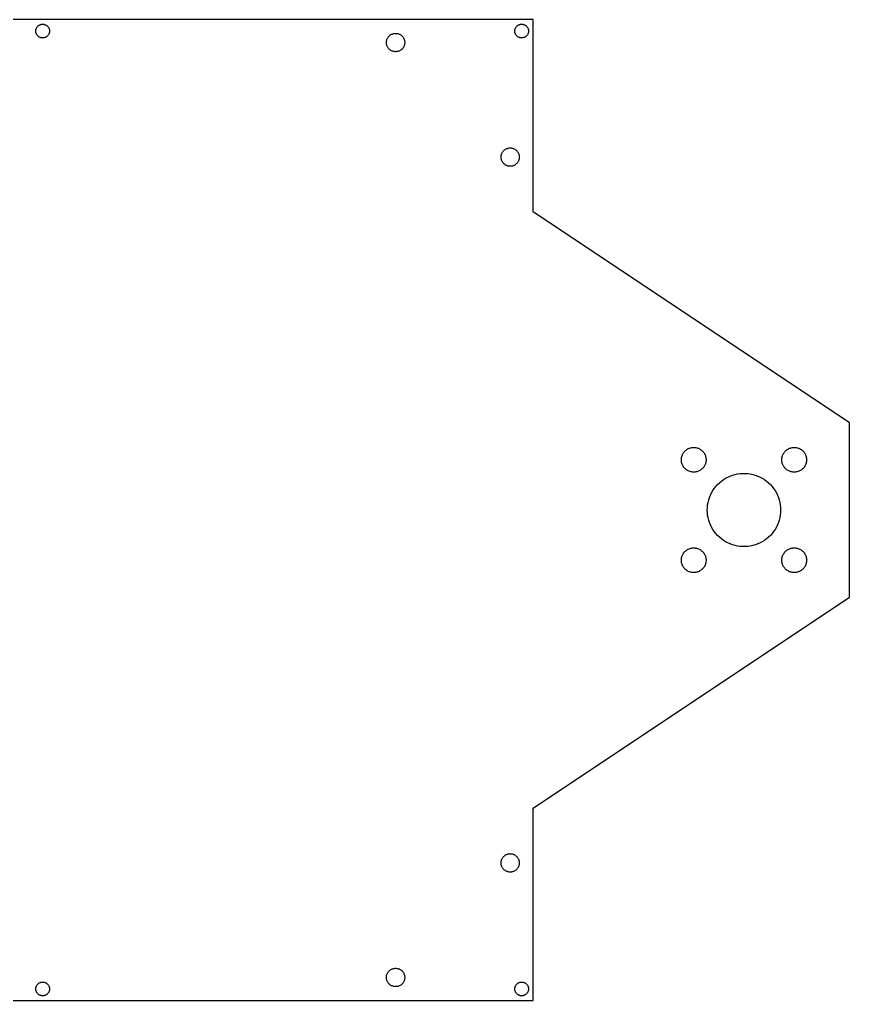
# Model space of a CAD drawing. Header units: metres. Extents: x -176 to 176, y -107 to 107.
# Drawn here: x -5 to 176, y -107 to 107 of the extents above; entities that cross this region are included whole.
import ezdxf

# ---------------------------------------------------------------- set-up
doc = ezdxf.new("R2010")
doc.units = ezdxf.units.M

msp = doc.modelspace()

# ---------------------------------------------------------------- linework, layer by layer
for p, q in [((107, 107), (-107, 107)), ((107, 65.0538), (107, 107)), ((-1.46721, 104.812), (-1.44188, 104.913)), ((-1.44188, 104.913), (-1.40953, 105.013)), ((-1.40953, 105.013), (-1.37032, 105.11)), ((-1.37032, 105.11), (-1.32442, 105.204)), ((-1.32442, 105.204), (-1.27206, 105.295)), ((-1.27206, 105.295), (-1.21352, 105.382)), ((-1.21352, 105.382), (-1.14906, 105.464)), ((-1.14906, 105.464), (-1.07899, 105.542)), ((-1.07899, 105.542), (-1.00369, 105.615)), ((-1.00369, 105.615), (-0.92348, 105.682)), ((-0.92348, 105.682), (-0.83878, 105.744)), ((-0.83878, 105.744), (-0.74999, 105.799)), ((-0.74999, 105.799), (-0.65755, 105.848)), ((-0.65755, 105.848), (-0.5619, 105.891)), ((-0.5619, 105.891), (-0.46352, 105.927)), ((-0.46352, 105.927), (-0.36287, 105.955)), ((-0.36287, 105.955), (-0.26047, 105.977)), ((-0.26047, 105.977), (-0.15678, 105.992)), ((-0.15678, 105.992), (-0.05234, 105.999)), ((-0.05234, 105.999), (0.05234, 105.999)), ((0.05234, 105.999), (0.15678, 105.992)), ((0.15678, 105.992), (0.26047, 105.977)), ((0.26047, 105.977), (0.36287, 105.955)), ((0.36287, 105.955), (0.46352, 105.927)), ((0.46352, 105.927), (0.5619, 105.891)), ((0.5619, 105.891), (0.65755, 105.848)), ((0.65755, 105.848), (0.75, 105.799)), ((0.75, 105.799), (0.83878, 105.744)), ((0.83878, 105.744), (0.92348, 105.682)), ((0.92348, 105.682), (1.00369, 105.615)), ((1.00369, 105.615), (1.07899, 105.542)), ((1.07899, 105.542), (1.14906, 105.464)), ((1.14906, 105.464), (1.21352, 105.382)), ((1.21352, 105.382), (1.27206, 105.295)), ((1.27206, 105.295), (1.32442, 105.204)), ((1.32442, 105.204), (1.37032, 105.11)), ((1.37032, 105.11), (1.40953, 105.013)), ((1.40953, 105.013), (1.44188, 104.913)), ((1.44188, 104.913), (1.46721, 104.812)), ((103.033, 104.812), (103.058, 104.913)), ((103.058, 104.913), (103.09, 105.013)), ((103.09, 105.013), (103.13, 105.11)), ((103.13, 105.11), (103.176, 105.204)), ((103.176, 105.204), (103.228, 105.295)), ((103.228, 105.295), (103.286, 105.382)), ((103.286, 105.382), (103.351, 105.464)), ((103.351, 105.464), (103.421, 105.542)), ((103.421, 105.542), (103.496, 105.615)), ((103.496, 105.615), (103.577, 105.682)), ((103.577, 105.682), (103.661, 105.744)), ((103.661, 105.744), (103.75, 105.799)), ((103.75, 105.799), (103.842, 105.848)), ((103.842, 105.848), (103.938, 105.891)), ((103.938, 105.891), (104.036, 105.927)), ((104.036, 105.927), (104.137, 105.955)), ((104.137, 105.955), (104.24, 105.977)), ((104.24, 105.977), (104.343, 105.992)), ((104.343, 105.992), (104.448, 105.999)), ((104.448, 105.999), (104.552, 105.999)), ((104.552, 105.999), (104.657, 105.992)), ((104.657, 105.992), (104.76, 105.977)), ((104.76, 105.977), (104.863, 105.955)), ((104.863, 105.955), (104.964, 105.927)), ((104.964, 105.927), (105.062, 105.891)), ((105.062, 105.891), (105.158, 105.848)), ((105.158, 105.848), (105.25, 105.799)), ((105.25, 105.799), (105.339, 105.744)), ((105.339, 105.744), (105.423, 105.682)), ((105.423, 105.682), (105.504, 105.615)), ((105.504, 105.615), (105.579, 105.542)), ((105.579, 105.542), (105.649, 105.464)), ((105.649, 105.464), (105.714, 105.382)), ((105.714, 105.382), (105.772, 105.295)), ((105.772, 105.295), (105.824, 105.204)), ((105.824, 105.204), (105.87, 105.11)), ((105.87, 105.11), (105.91, 105.013)), ((105.91, 105.013), (105.942, 104.913)), ((105.942, 104.913), (105.967, 104.812)), ((-1.5, 104.5), (-1.49634, 104.605)), ((-1.49634, 104.395), (-1.5, 104.5)), ((-1.49634, 104.605), (-1.4854, 104.709)), ((-1.4854, 104.291), (-1.49634, 104.395)), ((-1.4854, 104.709), (-1.46721, 104.812)), ((-1.46721, 104.188), (-1.4854, 104.291)), ((-1.44188, 104.087), (-1.46721, 104.188)), ((-1.40953, 103.987), (-1.44188, 104.087)), ((-1.37032, 103.89), (-1.40953, 103.987)), ((-1.32442, 103.796), (-1.37032, 103.89)), ((-1.27206, 103.705), (-1.32442, 103.796)), ((-1.21352, 103.618), (-1.27206, 103.705)), ((-1.14906, 103.536), (-1.21352, 103.618)), ((-1.07899, 103.458), (-1.14906, 103.536)), ((-1.00369, 103.385), (-1.07899, 103.458)), ((-0.92348, 103.318), (-1.00369, 103.385)), ((-0.83878, 103.256), (-0.92348, 103.318)), ((-0.75, 103.201), (-0.83878, 103.256)), ((-0.65755, 103.152), (-0.75, 103.201)), ((-0.5619, 103.109), (-0.65755, 103.152)), ((-0.46352, 103.073), (-0.5619, 103.109)), ((-0.36287, 103.045), (-0.46352, 103.073)), ((-0.26047, 103.023), (-0.36287, 103.045)), ((-0.15678, 103.008), (-0.26047, 103.023)), ((-0.05234, 103.001), (-0.15678, 103.008)), ((0.05234, 103.001), (-0.05234, 103.001)), ((0.15678, 103.008), (0.05234, 103.001)), ((0.26047, 103.023), (0.15678, 103.008)), ((0.36287, 103.045), (0.26047, 103.023)), ((0.46352, 103.073), (0.36287, 103.045)), ((0.5619, 103.109), (0.46352, 103.073)), ((0.65755, 103.152), (0.5619, 103.109)), ((0.75, 103.201), (0.65755, 103.152)), ((0.83878, 103.256), (0.75, 103.201)), ((0.92348, 103.318), (0.83878, 103.256)), ((1.00369, 103.385), (0.92348, 103.318)), ((1.07899, 103.458), (1.00369, 103.385)), ((1.14906, 103.536), (1.07899, 103.458)), ((1.21352, 103.618), (1.14906, 103.536)), ((1.27206, 103.705), (1.21352, 103.618)), ((1.32442, 103.796), (1.27206, 103.705)), ((1.37032, 103.89), (1.32442, 103.796)), ((1.40953, 103.987), (1.37032, 103.89)), ((1.44188, 104.087), (1.40953, 103.987)), ((1.46721, 104.188), (1.44188, 104.087)), ((1.46721, 104.812), (1.4854, 104.709)), ((1.4854, 104.291), (1.46721, 104.188)), ((1.4854, 104.709), (1.49634, 104.605)), ((1.49634, 104.395), (1.4854, 104.291)), ((1.49634, 104.605), (1.5, 104.5)), ((1.5, 104.5), (1.49634, 104.395)), ((75.1206, 102.684), (75.1729, 102.813)), ((75.1729, 102.813), (75.2341, 102.939)), ((75.2341, 102.939), (75.3039, 103.06)), ((75.3039, 103.06), (75.382, 103.176)), ((75.382, 103.176), (75.4679, 103.286)), ((75.4679, 103.286), (75.5613, 103.389)), ((75.5613, 103.389), (75.6617, 103.486)), ((75.6617, 103.486), (75.7687, 103.576)), ((75.7687, 103.576), (75.8816, 103.658)), ((75.8816, 103.658), (76, 103.732)), ((76, 103.732), (76.1232, 103.798)), ((76.1232, 103.798), (76.2508, 103.854)), ((76.2508, 103.854), (76.382, 103.902)), ((76.382, 103.902), (76.5161, 103.941)), ((76.5161, 103.941), (76.6527, 103.97)), ((76.6527, 103.97), (76.7909, 103.989)), ((76.7909, 103.989), (76.9302, 103.999)), ((76.9302, 103.999), (77.0698, 103.999)), ((77.0698, 103.999), (77.209, 103.989)), ((77.209, 103.989), (77.3473, 103.97)), ((77.3473, 103.97), (77.4838, 103.941)), ((77.4838, 103.941), (77.618, 103.902)), ((77.618, 103.902), (77.7492, 103.854)), ((77.7492, 103.854), (77.8767, 103.798)), ((77.8767, 103.798), (78, 103.732)), ((78, 103.732), (78.1184, 103.658)), ((78.1184, 103.658), (78.2313, 103.576)), ((78.2313, 103.576), (78.3383, 103.486)), ((78.3383, 103.486), (78.4387, 103.389)), ((78.4387, 103.389), (78.5321, 103.286)), ((78.5321, 103.286), (78.618, 103.176)), ((78.618, 103.176), (78.6961, 103.06)), ((78.6961, 103.06), (78.7659, 102.939)), ((78.7659, 102.939), (78.8271, 102.813)), ((78.8271, 102.813), (78.8794, 102.684)), ((103, 104.5), (103.004, 104.605)), ((103.004, 104.395), (103, 104.5)), ((103.004, 104.605), (103.015, 104.709)), ((103.015, 104.291), (103.004, 104.395)), ((103.015, 104.709), (103.033, 104.812)), ((103.033, 104.188), (103.015, 104.291)), ((103.058, 104.087), (103.033, 104.188)), ((103.09, 103.987), (103.058, 104.087)), ((103.13, 103.89), (103.09, 103.987)), ((103.176, 103.796), (103.13, 103.89)), ((103.228, 103.705), (103.176, 103.796)), ((103.286, 103.618), (103.228, 103.705)), ((103.351, 103.536), (103.286, 103.618)), ((103.421, 103.458), (103.351, 103.536)), ((103.496, 103.385), (103.421, 103.458)), ((103.577, 103.318), (103.496, 103.385)), ((103.661, 103.256), (103.577, 103.318)), ((103.75, 103.201), (103.661, 103.256)), ((103.842, 103.152), (103.75, 103.201)), ((103.938, 103.109), (103.842, 103.152)), ((104.036, 103.073), (103.938, 103.109)), ((104.137, 103.045), (104.036, 103.073)), ((104.24, 103.023), (104.137, 103.045)), ((104.343, 103.008), (104.24, 103.023)), ((104.448, 103.001), (104.343, 103.008)), ((104.552, 103.001), (104.448, 103.001)), ((104.657, 103.008), (104.552, 103.001)), ((104.76, 103.023), (104.657, 103.008)), ((104.863, 103.045), (104.76, 103.023)), ((104.964, 103.073), (104.863, 103.045)), ((105.062, 103.109), (104.964, 103.073)), ((105.158, 103.152), (105.062, 103.109)), ((105.25, 103.201), (105.158, 103.152)), ((105.339, 103.256), (105.25, 103.201)), ((105.423, 103.318), (105.339, 103.256)), ((105.504, 103.385), (105.423, 103.318)), ((105.579, 103.458), (105.504, 103.385)), ((105.649, 103.536), (105.579, 103.458)), ((105.714, 103.618), (105.649, 103.536)), ((105.772, 103.705), (105.714, 103.618)), ((105.824, 103.796), (105.772, 103.705)), ((105.87, 103.89), (105.824, 103.796)), ((105.91, 103.987), (105.87, 103.89)), ((105.942, 104.087), (105.91, 103.987)), ((105.967, 104.188), (105.942, 104.087)), ((105.967, 104.812), (105.985, 104.709)), ((105.985, 104.291), (105.967, 104.188)), ((105.985, 104.709), (105.996, 104.605)), ((105.996, 104.395), (105.985, 104.291)), ((105.996, 104.605), (106, 104.5)), ((106, 104.5), (105.996, 104.395)), ((75, 102), (75.0049, 102.14)), ((75.0049, 101.86), (75, 102)), ((75.0049, 102.14), (75.0195, 102.278)), ((75.0195, 101.722), (75.0049, 101.86)), ((75.0195, 102.278), (75.0437, 102.416)), ((75.0437, 101.584), (75.0195, 101.722)), ((75.0437, 102.416), (75.0775, 102.551)), ((75.0775, 101.449), (75.0437, 101.584)), ((75.0775, 102.551), (75.1206, 102.684)), ((75.1206, 101.316), (75.0775, 101.449)), ((75.1729, 101.187), (75.1206, 101.316)), ((75.2341, 101.061), (75.1729, 101.187)), ((75.3039, 100.94), (75.2341, 101.061)), ((75.382, 100.824), (75.3039, 100.94)), ((75.4679, 100.714), (75.382, 100.824)), ((75.5613, 100.611), (75.4679, 100.714)), ((75.6617, 100.514), (75.5613, 100.611)), ((78.4387, 100.611), (78.3383, 100.514)), ((78.5321, 100.714), (78.4387, 100.611)), ((78.618, 100.824), (78.5321, 100.714)), ((78.6961, 100.94), (78.618, 100.824)), ((78.7659, 101.061), (78.6961, 100.94)), ((78.8271, 101.187), (78.7659, 101.061)), ((78.8794, 101.316), (78.8271, 101.187)), ((78.8794, 102.684), (78.9225, 102.551)), ((78.9225, 101.449), (78.8794, 101.316)), ((78.9225, 102.551), (78.9563, 102.416)), ((78.9563, 101.584), (78.9225, 101.449)), ((78.9563, 102.416), (78.9805, 102.278)), ((78.9805, 101.722), (78.9563, 101.584)), ((78.9805, 102.278), (78.9951, 102.14)), ((78.9951, 101.86), (78.9805, 101.722)), ((78.9951, 102.14), (79, 102)), ((79, 102), (78.9951, 101.86)), ((75.7687, 100.424), (75.6617, 100.514)), ((75.8816, 100.342), (75.7687, 100.424)), ((76, 100.268), (75.8816, 100.342)), ((76.1232, 100.202), (76, 100.268)), ((76.2508, 100.146), (76.1232, 100.202)), ((76.382, 100.098), (76.2508, 100.146)), ((76.5161, 100.059), (76.382, 100.098)), ((76.6527, 100.03), (76.5161, 100.059)), ((76.7909, 100.011), (76.6527, 100.03)), ((76.9302, 100.001), (76.7909, 100.011)), ((77.0698, 100.001), (76.9302, 100.001)), ((77.209, 100.011), (77.0698, 100.001)), ((77.3473, 100.03), (77.209, 100.011)), ((77.4838, 100.059), (77.3473, 100.03)), ((77.618, 100.098), (77.4838, 100.059)), ((77.7492, 100.146), (77.618, 100.098)), ((77.8767, 100.202), (77.7492, 100.146)), ((78, 100.268), (77.8767, 100.202)), ((78.1184, 100.342), (78, 100.268)), ((78.2313, 100.424), (78.1184, 100.342)), ((78.3383, 100.514), (78.2313, 100.424)), ((100, 77), (100.005, 77.1395)), ((100.005, 77.1395), (100.019, 77.2783)), ((100.019, 77.2783), (100.044, 77.4158)), ((100.044, 77.4158), (100.077, 77.5513)), ((100.077, 77.5513), (100.121, 77.684)), ((100.121, 77.684), (100.173, 77.8135)), ((100.173, 77.8135), (100.234, 77.9389)), ((100.234, 77.9389), (100.304, 78.0598)), ((100.304, 78.0598), (100.382, 78.1756)), ((100.382, 78.1756), (100.468, 78.2856)), ((100.468, 78.2856), (100.561, 78.3893)), ((100.561, 78.3893), (100.662, 78.4863)), ((100.662, 78.4863), (100.769, 78.576)), ((100.769, 78.576), (100.882, 78.6581)), ((100.882, 78.6581), (101, 78.732)), ((101, 78.732), (101.123, 78.7976)), ((101.123, 78.7976), (101.251, 78.8544)), ((101.251, 78.8544), (101.382, 78.9021)), ((101.382, 78.9021), (101.516, 78.9406)), ((101.516, 78.9406), (101.653, 78.9696)), ((101.653, 78.9696), (101.791, 78.989)), ((101.791, 78.989), (101.93, 78.9988)), ((101.93, 78.9988), (102.07, 78.9988)), ((102.07, 78.9988), (102.209, 78.989)), ((102.209, 78.989), (102.347, 78.9696)), ((102.347, 78.9696), (102.484, 78.9406)), ((102.484, 78.9406), (102.618, 78.9021)), ((102.618, 78.9021), (102.749, 78.8544)), ((102.749, 78.8544), (102.877, 78.7976)), ((102.877, 78.7976), (103, 78.732)), ((103, 78.732), (103.118, 78.6581)), ((103.118, 78.6581), (103.231, 78.576)), ((103.231, 78.576), (103.338, 78.4863)), ((103.338, 78.4863), (103.439, 78.3893)), ((103.439, 78.3893), (103.532, 78.2856)), ((103.532, 78.2856), (103.618, 78.1756)), ((103.618, 78.1756), (103.696, 78.0598)), ((103.696, 78.0598), (103.766, 77.9389)), ((103.766, 77.9389), (103.827, 77.8135)), ((103.827, 77.8135), (103.879, 77.684)), ((103.879, 77.684), (103.923, 77.5513)), ((103.923, 77.5513), (103.956, 77.4158)), ((103.956, 77.4158), (103.981, 77.2783)), ((103.981, 77.2783), (103.995, 77.1395)), ((103.995, 77.1395), (104, 77)), ((100.005, 76.8605), (100, 77)), ((100.019, 76.7216), (100.005, 76.8605)), ((100.044, 76.5842), (100.019, 76.7216)), ((100.077, 76.4487), (100.044, 76.5842)), ((100.121, 76.3159), (100.077, 76.4487)), ((100.173, 76.1865), (100.121, 76.3159)), ((100.234, 76.0611), (100.173, 76.1865)), ((100.304, 75.9402), (100.234, 76.0611)), ((100.382, 75.8244), (100.304, 75.9402)), ((100.468, 75.7144), (100.382, 75.8244)), ((100.561, 75.6107), (100.468, 75.7144)), ((100.662, 75.5137), (100.561, 75.6107)), ((100.769, 75.424), (100.662, 75.5137)), ((100.882, 75.3419), (100.769, 75.424)), ((101, 75.2679), (100.882, 75.3419)), ((101.123, 75.2024), (101, 75.2679)), ((101.251, 75.1456), (101.123, 75.2024)), ((101.382, 75.0979), (101.251, 75.1456)), ((101.516, 75.0594), (101.382, 75.0979)), ((101.653, 75.0304), (101.516, 75.0594)), ((101.791, 75.011), (101.653, 75.0304)), ((101.93, 75.0012), (101.791, 75.011)), ((102.07, 75.0012), (101.93, 75.0012)), ((102.209, 75.011), (102.07, 75.0012)), ((102.347, 75.0304), (102.209, 75.011)), ((102.484, 75.0594), (102.347, 75.0304)), ((102.618, 75.0979), (102.484, 75.0594)), ((102.749, 75.1456), (102.618, 75.0979)), ((102.877, 75.2024), (102.749, 75.1456)), ((103, 75.2679), (102.877, 75.2024)), ((103.118, 75.3419), (103, 75.2679)), ((103.231, 75.424), (103.118, 75.3419)), ((103.338, 75.5137), (103.231, 75.424)), ((103.439, 75.6107), (103.338, 75.5137)), ((103.532, 75.7144), (103.439, 75.6107)), ((103.618, 75.8244), (103.532, 75.7144)), ((103.696, 75.9402), (103.618, 75.8244)), ((103.766, 76.0611), (103.696, 75.9402)), ((103.827, 76.1865), (103.766, 76.0611)), ((103.879, 76.3159), (103.827, 76.1865)), ((103.923, 76.4487), (103.879, 76.3159)), ((103.956, 76.5842), (103.923, 76.4487)), ((103.981, 76.7216), (103.956, 76.5842)), ((103.995, 76.8605), (103.981, 76.7216)), ((104, 77), (103.995, 76.8605)), ((176, 19.0538), (107, 65.0538)), ((176, -19.0538), (176, 19.0538)), ((140.098, 12.8357), (140.233, 12.9666)), ((140.233, 12.9666), (140.378, 13.0878)), ((140.378, 13.0878), (140.53, 13.1985)), ((140.53, 13.1985), (140.69, 13.2984)), ((140.69, 13.2984), (140.856, 13.3869)), ((140.856, 13.3869), (141.028, 13.4635)), ((141.028, 13.4635), (141.205, 13.528)), ((141.205, 13.528), (141.387, 13.5799)), ((141.387, 13.5799), (141.571, 13.6191)), ((141.571, 13.6191), (141.758, 13.6454)), ((141.758, 13.6454), (141.946, 13.6585)), ((141.946, 13.6585), (142.134, 13.6585)), ((142.134, 13.6585), (142.322, 13.6454)), ((142.322, 13.6454), (142.509, 13.6191)), ((142.509, 13.6191), (142.693, 13.5799)), ((142.693, 13.5799), (142.874, 13.528)), ((142.874, 13.528), (143.051, 13.4635)), ((143.051, 13.4635), (143.223, 13.3869)), ((143.223, 13.3869), (143.39, 13.2984)), ((143.39, 13.2984), (143.55, 13.1985)), ((143.55, 13.1985), (143.702, 13.0878)), ((143.702, 13.0878), (143.846, 12.9666)), ((143.846, 12.9666), (143.982, 12.8357)), ((162.018, 12.8357), (162.153, 12.9666)), ((162.153, 12.9666), (162.298, 13.0878)), ((162.298, 13.0878), (162.45, 13.1985)), ((162.45, 13.1985), (162.61, 13.2984)), ((162.61, 13.2984), (162.777, 13.3869)), ((162.777, 13.3869), (162.949, 13.4635)), ((162.949, 13.4635), (163.126, 13.528)), ((163.126, 13.528), (163.307, 13.5799)), ((163.307, 13.5799), (163.491, 13.6191)), ((163.491, 13.6191), (163.678, 13.6454)), ((163.678, 13.6454), (163.866, 13.6585)), ((163.866, 13.6585), (164.054, 13.6585)), ((164.054, 13.6585), (164.242, 13.6454)), ((164.242, 13.6454), (164.429, 13.6191)), ((164.429, 13.6191), (164.613, 13.5799)), ((164.613, 13.5799), (164.794, 13.528)), ((164.794, 13.528), (164.972, 13.4635)), ((164.972, 13.4635), (165.144, 13.3869)), ((165.144, 13.3869), (165.31, 13.2984)), ((165.31, 13.2984), (165.47, 13.1985)), ((165.47, 13.1985), (165.622, 13.0878)), ((165.622, 13.0878), (165.767, 12.9666)), ((165.767, 12.9666), (165.902, 12.8357)), ((139.34, 10.9601), (139.346, 11.1485)), ((139.346, 10.7718), (139.34, 10.9601)), ((139.346, 11.1485), (139.366, 11.3359)), ((139.366, 10.5844), (139.346, 10.7718)), ((139.366, 11.3359), (139.399, 11.5215)), ((139.399, 11.5215), (139.444, 11.7044)), ((139.444, 11.7044), (139.503, 11.8836)), ((139.503, 11.8836), (139.573, 12.0583)), ((139.573, 12.0583), (139.656, 12.2277)), ((139.656, 12.2277), (139.75, 12.3909)), ((139.75, 12.3909), (139.855, 12.5472)), ((139.855, 12.5472), (139.972, 12.6957)), ((139.972, 12.6957), (140.098, 12.8357)), ((143.982, 12.8357), (144.108, 12.6957)), ((144.108, 12.6957), (144.224, 12.5472)), ((144.224, 12.5472), (144.33, 12.3909)), ((144.33, 12.3909), (144.424, 12.2277)), ((144.424, 12.2277), (144.506, 12.0583)), ((144.506, 12.0583), (144.577, 11.8836)), ((144.577, 11.8836), (144.635, 11.7044)), ((144.635, 11.7044), (144.681, 11.5215)), ((144.681, 11.5215), (144.714, 11.3359)), ((144.714, 11.3359), (144.733, 11.1485)), ((144.733, 10.7718), (144.714, 10.5844)), ((144.733, 11.1485), (144.74, 10.9601)), ((144.74, 10.9601), (144.733, 10.7718)), ((161.26, 10.9601), (161.267, 11.1485)), ((161.267, 10.7718), (161.26, 10.9601)), ((161.267, 11.1485), (161.286, 11.3359)), ((161.286, 10.5844), (161.267, 10.7718)), ((161.286, 11.3359), (161.319, 11.5215)), ((161.319, 11.5215), (161.365, 11.7044)), ((161.365, 11.7044), (161.423, 11.8836)), ((161.423, 11.8836), (161.494, 12.0583)), ((161.494, 12.0583), (161.576, 12.2277)), ((161.576, 12.2277), (161.67, 12.3909)), ((161.67, 12.3909), (161.776, 12.5472)), ((161.776, 12.5472), (161.892, 12.6957)), ((161.892, 12.6957), (162.018, 12.8357)), ((165.902, 12.8357), (166.028, 12.6957)), ((166.028, 12.6957), (166.145, 12.5472)), ((166.145, 12.5472), (166.25, 12.3909)), ((166.25, 12.3909), (166.344, 12.2277)), ((166.344, 12.2277), (166.427, 12.0583)), ((166.427, 12.0583), (166.497, 11.8836)), ((166.497, 11.8836), (166.556, 11.7044)), ((166.556, 11.7044), (166.601, 11.5215)), ((166.601, 11.5215), (166.634, 11.3359)), ((166.634, 11.3359), (166.654, 11.1485)), ((166.654, 10.7718), (166.634, 10.5844)), ((166.654, 11.1485), (166.66, 10.9601)), ((166.66, 10.9601), (166.654, 10.7718)), ((139.399, 10.3988), (139.366, 10.5844)), ((139.444, 10.2159), (139.399, 10.3988)), ((139.503, 10.0367), (139.444, 10.2159)), ((139.573, 9.86195), (139.503, 10.0367)), ((139.656, 9.69258), (139.573, 9.86195)), ((139.75, 9.52936), (139.656, 9.69258)), ((139.855, 9.37312), (139.75, 9.52936)), ((139.972, 9.22462), (139.855, 9.37312)), ((140.098, 9.08456), (139.972, 9.22462)), ((140.233, 8.95366), (140.098, 9.08456)), ((140.378, 8.83252), (140.233, 8.95366)), ((140.53, 8.72174), (140.378, 8.83252)), ((140.69, 8.62187), (140.53, 8.72174)), ((140.856, 8.5334), (140.69, 8.62187)), ((143.39, 8.62187), (143.223, 8.5334)), ((143.55, 8.72174), (143.39, 8.62187)), ((143.702, 8.83252), (143.55, 8.72174)), ((143.846, 8.95366), (143.702, 8.83252)), ((143.982, 9.08456), (143.846, 8.95366)), ((144.108, 9.22462), (143.982, 9.08456)), ((144.224, 9.37312), (144.108, 9.22462)), ((144.33, 9.52936), (144.224, 9.37312)), ((144.424, 9.69258), (144.33, 9.52936)), ((144.506, 9.86195), (144.424, 9.69258)), ((144.577, 10.0367), (144.506, 9.86195)), ((144.635, 10.2159), (144.577, 10.0367)), ((144.681, 10.3988), (144.635, 10.2159)), ((144.714, 10.5844), (144.681, 10.3988)), ((161.319, 10.3988), (161.286, 10.5844)), ((161.365, 10.2159), (161.319, 10.3988)), ((161.423, 10.0367), (161.365, 10.2159)), ((161.494, 9.86195), (161.423, 10.0367)), ((161.576, 9.69258), (161.494, 9.86195)), ((161.67, 9.52936), (161.576, 9.69258)), ((161.776, 9.37312), (161.67, 9.52936)), ((161.892, 9.22462), (161.776, 9.37312)), ((162.018, 9.08456), (161.892, 9.22462)), ((162.153, 8.95366), (162.018, 9.08456)), ((162.298, 8.83252), (162.153, 8.95366)), ((162.45, 8.72174), (162.298, 8.83252)), ((162.61, 8.62187), (162.45, 8.72174)), ((162.777, 8.5334), (162.61, 8.62187)), ((165.31, 8.62187), (165.144, 8.5334)), ((165.47, 8.72174), (165.31, 8.62187)), ((165.622, 8.83252), (165.47, 8.72174)), ((165.767, 8.95366), (165.622, 8.83252)), ((165.902, 9.08456), (165.767, 8.95366)), ((166.028, 9.22462), (165.902, 9.08456)), ((166.145, 9.37312), (166.028, 9.22462)), ((166.25, 9.52936), (166.145, 9.37312)), ((166.344, 9.69258), (166.25, 9.52936)), ((166.427, 9.86195), (166.344, 9.69258)), ((166.497, 10.0367), (166.427, 9.86195)), ((166.556, 10.2159), (166.497, 10.0367)), ((166.601, 10.3988), (166.556, 10.2159)), ((166.634, 10.5844), (166.601, 10.3988)), ((141.028, 8.45676), (140.856, 8.5334)), ((141.205, 8.39229), (141.028, 8.45676)), ((141.387, 8.34035), (141.205, 8.39229)), ((141.571, 8.30116), (141.387, 8.34035)), ((141.758, 8.27493), (141.571, 8.30116)), ((141.946, 8.2618), (141.758, 8.27493)), ((142.134, 8.2618), (141.946, 8.2618)), ((142.322, 8.27493), (142.134, 8.2618)), ((142.509, 8.30116), (142.322, 8.27493)), ((142.693, 8.34035), (142.509, 8.30116)), ((142.874, 8.39229), (142.693, 8.34035)), ((143.051, 8.45676), (142.874, 8.39229)), ((143.223, 8.5334), (143.051, 8.45676)), ((148.075, 6.30408), (148.526, 6.63229)), ((148.526, 6.63229), (149, 6.92819)), ((149, 6.92819), (149.493, 7.19034)), ((149.493, 7.19034), (150.003, 7.41747)), ((150.003, 7.41747), (150.528, 7.60844)), ((150.528, 7.60844), (151.065, 7.76236)), ((151.065, 7.76236), (151.611, 7.87845)), ((151.611, 7.87845), (152.164, 7.95616)), ((152.164, 7.95616), (152.721, 7.99512)), ((152.721, 7.99512), (153.279, 7.99512)), ((153.279, 7.99512), (153.836, 7.95616)), ((153.836, 7.95616), (154.389, 7.87845)), ((154.389, 7.87845), (154.935, 7.76236)), ((154.935, 7.76236), (155.472, 7.60844)), ((155.472, 7.60844), (155.997, 7.41747)), ((155.997, 7.41747), (156.507, 7.19034)), ((156.507, 7.19034), (157, 6.92819)), ((157, 6.92819), (157.474, 6.63229)), ((157.474, 6.63229), (157.925, 6.30408)), ((162.949, 8.45676), (162.777, 8.5334)), ((163.126, 8.39229), (162.949, 8.45676)), ((163.307, 8.34035), (163.126, 8.39229)), ((163.491, 8.30116), (163.307, 8.34035)), ((163.678, 8.27493), (163.491, 8.30116)), ((163.866, 8.2618), (163.678, 8.27493)), ((164.054, 8.2618), (163.866, 8.2618)), ((164.242, 8.27493), (164.054, 8.2618)), ((164.429, 8.30116), (164.242, 8.27493)), ((164.613, 8.34035), (164.429, 8.30116)), ((164.794, 8.39229), (164.613, 8.34035)), ((164.972, 8.45676), (164.794, 8.39229)), ((165.144, 8.5334), (164.972, 8.45676)), ((146.216, 4.23935), (146.528, 4.70227)), ((146.528, 4.70227), (146.872, 5.14229)), ((146.872, 5.14229), (147.245, 5.55727)), ((147.245, 5.55727), (147.647, 5.94514)), ((147.647, 5.94514), (148.075, 6.30408)), ((157.925, 6.30408), (158.353, 5.94514)), ((158.353, 5.94514), (158.755, 5.55727)), ((158.755, 5.55727), (159.128, 5.14229)), ((159.128, 5.14229), (159.472, 4.70227)), ((159.472, 4.70227), (159.784, 4.23935)), ((145.175, 1.66328), (145.31, 2.20509)), ((145.31, 2.20509), (145.482, 2.73616)), ((145.482, 2.73616), (145.692, 3.25389)), ((145.692, 3.25389), (145.936, 3.75577)), ((145.936, 3.75577), (146.216, 4.23935)), ((159.784, 4.23935), (160.064, 3.75577)), ((160.064, 3.75577), (160.308, 3.25389)), ((160.308, 3.25389), (160.518, 2.73616)), ((160.518, 2.73616), (160.69, 2.20509)), ((160.69, 2.20509), (160.825, 1.66328)), ((145, 0), (145.019, 0.55804)), ((145.019, -0.55804), (145, 0)), ((145.019, 0.55804), (145.078, 1.11337)), ((145.078, 1.11337), (145.175, 1.66328)), ((160.825, 1.66328), (160.922, 1.11337)), ((160.922, 1.11337), (160.98, 0.55804)), ((160.98, 0.55804), (161, 0)), ((161, 0), (160.98, -0.55804)), ((145.078, -1.11337), (145.019, -0.55804)), ((145.175, -1.66328), (145.078, -1.11337)), ((145.31, -2.20509), (145.175, -1.66328)), ((160.825, -1.66328), (160.69, -2.20509)), ((160.922, -1.11337), (160.825, -1.66328)), ((160.98, -0.55804), (160.922, -1.11337)), ((145.482, -2.73616), (145.31, -2.20509)), ((145.692, -3.25389), (145.482, -2.73616)), ((145.936, -3.75577), (145.692, -3.25389)), ((146.216, -4.23935), (145.936, -3.75577)), ((146.528, -4.70227), (146.216, -4.23935)), ((159.784, -4.23935), (159.472, -4.70227)), ((160.064, -3.75577), (159.784, -4.23935)), ((160.308, -3.25389), (160.064, -3.75577)), ((160.518, -2.73616), (160.308, -3.25389)), ((160.69, -2.20509), (160.518, -2.73616)), ((146.872, -5.14229), (146.528, -4.70227)), ((147.245, -5.55727), (146.872, -5.14229)), ((147.647, -5.94514), (147.245, -5.55727)), ((148.075, -6.30408), (147.647, -5.94514)), ((148.526, -6.63229), (148.075, -6.30408)), ((157.925, -6.30408), (157.474, -6.63229)), ((158.353, -5.94514), (157.925, -6.30408)), ((158.755, -5.55727), (158.353, -5.94514)), ((159.128, -5.14229), (158.755, -5.55727)), ((159.472, -4.70227), (159.128, -5.14229)), ((140.69, -8.62187), (140.856, -8.5334)), ((140.856, -8.5334), (141.028, -8.45676)), ((141.028, -8.45676), (141.205, -8.39229)), ((141.205, -8.39229), (141.387, -8.34035)), ((141.387, -8.34035), (141.571, -8.30116)), ((141.571, -8.30116), (141.758, -8.27493)), ((141.758, -8.27493), (141.946, -8.2618)), ((141.946, -8.2618), (142.134, -8.2618)), ((142.134, -8.2618), (142.322, -8.27493)), ((142.322, -8.27493), (142.509, -8.30116)), ((142.509, -8.30116), (142.693, -8.34035)), ((142.693, -8.34035), (142.874, -8.39229)), ((142.874, -8.39229), (143.051, -8.45676)), ((143.051, -8.45676), (143.223, -8.5334)), ((143.223, -8.5334), (143.39, -8.62187)), ((149, -6.92819), (148.526, -6.63229)), ((149.493, -7.19034), (149, -6.92819)), ((150.003, -7.41747), (149.493, -7.19034)), ((150.528, -7.60844), (150.003, -7.41747)), ((151.065, -7.76236), (150.528, -7.60844)), ((151.611, -7.87845), (151.065, -7.76236)), ((152.164, -7.95616), (151.611, -7.87845)), ((152.721, -7.99512), (152.164, -7.95616)), ((153.279, -7.99512), (152.721, -7.99512)), ((153.836, -7.95616), (153.279, -7.99512)), ((154.389, -7.87845), (153.836, -7.95616)), ((154.935, -7.76236), (154.389, -7.87845)), ((155.472, -7.60844), (154.935, -7.76236)), ((155.997, -7.41747), (155.472, -7.60844)), ((156.507, -7.19034), (155.997, -7.41747)), ((157, -6.92819), (156.507, -7.19034)), ((157.474, -6.63229), (157, -6.92819)), ((162.61, -8.62187), (162.777, -8.5334)), ((162.777, -8.5334), (162.949, -8.45676)), ((162.949, -8.45676), (163.126, -8.39229)), ((163.126, -8.39229), (163.307, -8.34035)), ((163.307, -8.34035), (163.491, -8.30116)), ((163.491, -8.30116), (163.678, -8.27493)), ((163.678, -8.27493), (163.866, -8.2618)), ((163.866, -8.2618), (164.054, -8.2618)), ((164.054, -8.2618), (164.242, -8.27493)), ((164.242, -8.27493), (164.429, -8.30116)), ((164.429, -8.30116), (164.613, -8.34035)), ((164.613, -8.34035), (164.794, -8.39229)), ((164.794, -8.39229), (164.972, -8.45676)), ((164.972, -8.45676), (165.144, -8.5334)), ((165.144, -8.5334), (165.31, -8.62187)), ((139.346, -10.7718), (139.366, -10.5844)), ((139.366, -10.5844), (139.399, -10.3988)), ((139.399, -10.3988), (139.444, -10.2159)), ((139.444, -10.2159), (139.503, -10.0367)), ((139.503, -10.0367), (139.573, -9.86195)), ((139.573, -9.86195), (139.656, -9.69258)), ((139.656, -9.69258), (139.75, -9.52936)), ((139.75, -9.52936), (139.855, -9.37312)), ((139.855, -9.37312), (139.972, -9.22462)), ((139.972, -9.22462), (140.098, -9.08456)), ((140.098, -9.08456), (140.233, -8.95366)), ((140.233, -8.95366), (140.378, -8.83252)), ((140.378, -8.83252), (140.53, -8.72174)), ((140.53, -8.72174), (140.69, -8.62187)), ((143.39, -8.62187), (143.55, -8.72174)), ((143.55, -8.72174), (143.702, -8.83252)), ((143.702, -8.83252), (143.846, -8.95366)), ((143.846, -8.95366), (143.982, -9.08456)), ((143.982, -9.08456), (144.108, -9.22462)), ((144.108, -9.22462), (144.224, -9.37312)), ((144.224, -9.37312), (144.33, -9.52936)), ((144.33, -9.52936), (144.424, -9.69258)), ((144.424, -9.69258), (144.506, -9.86195)), ((144.506, -9.86195), (144.577, -10.0367)), ((144.577, -10.0367), (144.635, -10.2159)), ((144.635, -10.2159), (144.681, -10.3988)), ((144.681, -10.3988), (144.714, -10.5844)), ((144.714, -10.5844), (144.733, -10.7718)), ((161.267, -10.7718), (161.286, -10.5844)), ((161.286, -10.5844), (161.319, -10.3988)), ((161.319, -10.3988), (161.365, -10.2159)), ((161.365, -10.2159), (161.423, -10.0367)), ((161.423, -10.0367), (161.494, -9.86195)), ((161.494, -9.86195), (161.576, -9.69258)), ((161.576, -9.69258), (161.67, -9.52936)), ((161.67, -9.52936), (161.776, -9.37312)), ((161.776, -9.37312), (161.892, -9.22462)), ((161.892, -9.22462), (162.018, -9.08456)), ((162.018, -9.08456), (162.153, -8.95366)), ((162.153, -8.95366), (162.298, -8.83252)), ((162.298, -8.83252), (162.45, -8.72174)), ((162.45, -8.72174), (162.61, -8.62187)), ((165.31, -8.62187), (165.47, -8.72174)), ((165.47, -8.72174), (165.622, -8.83252)), ((165.622, -8.83252), (165.767, -8.95366)), ((165.767, -8.95366), (165.902, -9.08456)), ((165.902, -9.08456), (166.028, -9.22462)), ((166.028, -9.22462), (166.145, -9.37312)), ((166.145, -9.37312), (166.25, -9.52936)), ((166.25, -9.52936), (166.344, -9.69258)), ((166.344, -9.69258), (166.427, -9.86195)), ((166.427, -9.86195), (166.497, -10.0367)), ((166.497, -10.0367), (166.556, -10.2159)), ((166.556, -10.2159), (166.601, -10.3988)), ((166.601, -10.3988), (166.634, -10.5844)), ((166.634, -10.5844), (166.654, -10.7718)), ((139.34, -10.9601), (139.346, -10.7718)), ((139.346, -11.1485), (139.34, -10.9601)), ((139.366, -11.3359), (139.346, -11.1485)), ((139.399, -11.5215), (139.366, -11.3359)), ((139.444, -11.7044), (139.399, -11.5215)), ((139.503, -11.8836), (139.444, -11.7044)), ((139.573, -12.0583), (139.503, -11.8836)), ((139.656, -12.2277), (139.573, -12.0583)), ((139.75, -12.3909), (139.656, -12.2277)), ((139.855, -12.5472), (139.75, -12.3909)), ((139.972, -12.6957), (139.855, -12.5472)), ((140.098, -12.8357), (139.972, -12.6957)), ((140.233, -12.9666), (140.098, -12.8357)), ((143.982, -12.8357), (143.846, -12.9666)), ((144.108, -12.6957), (143.982, -12.8357)), ((144.224, -12.5472), (144.108, -12.6957)), ((144.33, -12.3909), (144.224, -12.5472)), ((144.424, -12.2277), (144.33, -12.3909)), ((144.506, -12.0583), (144.424, -12.2277)), ((144.577, -11.8836), (144.506, -12.0583)), ((144.635, -11.7044), (144.577, -11.8836)), ((144.681, -11.5215), (144.635, -11.7044)), ((144.714, -11.3359), (144.681, -11.5215)), ((144.733, -11.1485), (144.714, -11.3359)), ((144.733, -10.7718), (144.74, -10.9601)), ((144.74, -10.9601), (144.733, -11.1485)), ((161.26, -10.9601), (161.267, -10.7718)), ((161.267, -11.1485), (161.26, -10.9601)), ((161.286, -11.3359), (161.267, -11.1485)), ((161.319, -11.5215), (161.286, -11.3359)), ((161.365, -11.7044), (161.319, -11.5215)), ((161.423, -11.8836), (161.365, -11.7044)), ((161.494, -12.0583), (161.423, -11.8836)), ((161.576, -12.2277), (161.494, -12.0583)), ((161.67, -12.3909), (161.576, -12.2277)), ((161.776, -12.5472), (161.67, -12.3909)), ((161.892, -12.6957), (161.776, -12.5472)), ((162.018, -12.8357), (161.892, -12.6957)), ((162.153, -12.9666), (162.018, -12.8357)), ((165.902, -12.8357), (165.767, -12.9666)), ((166.028, -12.6957), (165.902, -12.8357)), ((166.145, -12.5472), (166.028, -12.6957)), ((166.25, -12.3909), (166.145, -12.5472)), ((166.344, -12.2277), (166.25, -12.3909)), ((166.427, -12.0583), (166.344, -12.2277)), ((166.497, -11.8836), (166.427, -12.0583)), ((166.556, -11.7044), (166.497, -11.8836)), ((166.601, -11.5215), (166.556, -11.7044)), ((166.634, -11.3359), (166.601, -11.5215)), ((166.654, -11.1485), (166.634, -11.3359)), ((166.654, -10.7718), (166.66, -10.9601)), ((166.66, -10.9601), (166.654, -11.1485)), ((140.378, -13.0878), (140.233, -12.9666)), ((140.53, -13.1985), (140.378, -13.0878)), ((140.69, -13.2984), (140.53, -13.1985)), ((140.856, -13.3869), (140.69, -13.2984)), ((141.028, -13.4635), (140.856, -13.3869)), ((141.205, -13.528), (141.028, -13.4635)), ((141.387, -13.5799), (141.205, -13.528)), ((141.571, -13.6191), (141.387, -13.5799)), ((141.758, -13.6454), (141.571, -13.6191)), ((141.946, -13.6585), (141.758, -13.6454)), ((142.134, -13.6585), (141.946, -13.6585)), ((142.322, -13.6454), (142.134, -13.6585)), ((142.509, -13.6191), (142.322, -13.6454)), ((142.693, -13.5799), (142.509, -13.6191)), ((142.874, -13.528), (142.693, -13.5799)), ((143.051, -13.4635), (142.874, -13.528)), ((143.223, -13.3869), (143.051, -13.4635)), ((143.39, -13.2984), (143.223, -13.3869)), ((143.55, -13.1985), (143.39, -13.2984)), ((143.702, -13.0878), (143.55, -13.1985)), ((143.846, -12.9666), (143.702, -13.0878)), ((162.298, -13.0878), (162.153, -12.9666)), ((162.45, -13.1985), (162.298, -13.0878)), ((162.61, -13.2984), (162.45, -13.1985)), ((162.777, -13.3869), (162.61, -13.2984)), ((162.949, -13.4635), (162.777, -13.3869)), ((163.126, -13.528), (162.949, -13.4635)), ((163.307, -13.5799), (163.126, -13.528)), ((163.491, -13.6191), (163.307, -13.5799)), ((163.678, -13.6454), (163.491, -13.6191)), ((163.866, -13.6585), (163.678, -13.6454)), ((164.054, -13.6585), (163.866, -13.6585)), ((164.242, -13.6454), (164.054, -13.6585)), ((164.429, -13.6191), (164.242, -13.6454)), ((164.613, -13.5799), (164.429, -13.6191)), ((164.794, -13.528), (164.613, -13.5799)), ((164.972, -13.4635), (164.794, -13.528)), ((165.144, -13.3869), (164.972, -13.4635)), ((165.31, -13.2984), (165.144, -13.3869)), ((165.47, -13.1985), (165.31, -13.2984)), ((165.622, -13.0878), (165.47, -13.1985)), ((165.767, -12.9666), (165.622, -13.0878)), ((107, -65.0538), (176, -19.0538)), ((107, -107), (107, -65.0538)), ((100, -77), (100.005, -76.8605)), ((100.005, -77.1395), (100, -77)), ((100.005, -76.8605), (100.019, -76.7216)), ((100.019, -76.7216), (100.044, -76.5842)), ((100.044, -76.5842), (100.077, -76.4487)), ((100.077, -76.4487), (100.121, -76.3159)), ((100.121, -76.3159), (100.173, -76.1865)), ((100.173, -76.1865), (100.234, -76.0611)), ((100.234, -76.0611), (100.304, -75.9402)), ((100.304, -75.9402), (100.382, -75.8244)), ((100.382, -75.8244), (100.468, -75.7144)), ((100.468, -75.7144), (100.561, -75.6107)), ((100.561, -75.6107), (100.662, -75.5137)), ((100.662, -75.5137), (100.769, -75.424)), ((100.769, -75.424), (100.882, -75.3419)), ((100.882, -75.3419), (101, -75.2679)), ((101, -75.2679), (101.123, -75.2024)), ((101.123, -75.2024), (101.251, -75.1456)), ((101.251, -75.1456), (101.382, -75.0979)), ((101.382, -75.0979), (101.516, -75.0594)), ((101.516, -75.0594), (101.653, -75.0304)), ((101.653, -75.0304), (101.791, -75.011)), ((101.791, -75.011), (101.93, -75.0012)), ((101.93, -75.0012), (102.07, -75.0012)), ((102.07, -75.0012), (102.209, -75.011)), ((102.209, -75.011), (102.347, -75.0304)), ((102.347, -75.0304), (102.484, -75.0594)), ((102.484, -75.0594), (102.618, -75.0979)), ((102.618, -75.0979), (102.749, -75.1456)), ((102.749, -75.1456), (102.877, -75.2024)), ((102.877, -75.2024), (103, -75.2679)), ((103, -75.2679), (103.118, -75.3419)), ((103.118, -75.3419), (103.231, -75.424)), ((103.231, -75.424), (103.338, -75.5137)), ((103.338, -75.5137), (103.439, -75.6107)), ((103.439, -75.6107), (103.532, -75.7144)), ((103.532, -75.7144), (103.618, -75.8244)), ((103.618, -75.8244), (103.696, -75.9402)), ((103.696, -75.9402), (103.766, -76.0611)), ((103.766, -76.0611), (103.827, -76.1865)), ((103.827, -76.1865), (103.879, -76.3159)), ((103.879, -76.3159), (103.923, -76.4487)), ((103.923, -76.4487), (103.956, -76.5842)), ((103.956, -76.5842), (103.981, -76.7216)), ((103.981, -76.7216), (103.995, -76.8605)), ((103.995, -76.8605), (104, -77)), ((104, -77), (103.995, -77.1395)), ((100.019, -77.2783), (100.005, -77.1395)), ((100.044, -77.4158), (100.019, -77.2783)), ((100.077, -77.5513), (100.044, -77.4158)), ((100.121, -77.684), (100.077, -77.5513)), ((100.173, -77.8135), (100.121, -77.684)), ((100.234, -77.9389), (100.173, -77.8135)), ((100.304, -78.0598), (100.234, -77.9389)), ((100.382, -78.1756), (100.304, -78.0598)), ((100.468, -78.2856), (100.382, -78.1756)), ((100.561, -78.3893), (100.468, -78.2856)), ((100.662, -78.4863), (100.561, -78.3893)), ((100.769, -78.576), (100.662, -78.4863)), ((100.882, -78.6581), (100.769, -78.576)), ((101, -78.732), (100.882, -78.6581)), ((101.123, -78.7976), (101, -78.732)), ((101.251, -78.8544), (101.123, -78.7976)), ((101.382, -78.9021), (101.251, -78.8544)), ((101.516, -78.9406), (101.382, -78.9021)), ((101.653, -78.9696), (101.516, -78.9406)), ((101.791, -78.989), (101.653, -78.9696)), ((101.93, -78.9988), (101.791, -78.989)), ((102.07, -78.9988), (101.93, -78.9988)), ((102.209, -78.989), (102.07, -78.9988)), ((102.347, -78.9696), (102.209, -78.989)), ((102.484, -78.9406), (102.347, -78.9696)), ((102.618, -78.9021), (102.484, -78.9406)), ((102.749, -78.8544), (102.618, -78.9021)), ((102.877, -78.7976), (102.749, -78.8544)), ((103, -78.732), (102.877, -78.7976)), ((103.118, -78.6581), (103, -78.732)), ((103.231, -78.576), (103.118, -78.6581)), ((103.338, -78.4863), (103.231, -78.576)), ((103.439, -78.3893), (103.338, -78.4863)), ((103.532, -78.2856), (103.439, -78.3893)), ((103.618, -78.1756), (103.532, -78.2856)), ((103.696, -78.0598), (103.618, -78.1756)), ((103.766, -77.9389), (103.696, -78.0598)), ((103.827, -77.8135), (103.766, -77.9389)), ((103.879, -77.684), (103.827, -77.8135)), ((103.923, -77.5513), (103.879, -77.684)), ((103.956, -77.4158), (103.923, -77.5513)), ((103.981, -77.2783), (103.956, -77.4158)), ((103.995, -77.1395), (103.981, -77.2783)), ((75.5613, -100.611), (75.6617, -100.514)), ((75.6617, -100.514), (75.7687, -100.424)), ((75.7687, -100.424), (75.8816, -100.342)), ((75.8816, -100.342), (76, -100.268)), ((76, -100.268), (76.1232, -100.202)), ((76.1232, -100.202), (76.2508, -100.146)), ((76.2508, -100.146), (76.382, -100.098)), ((76.382, -100.098), (76.5161, -100.059)), ((76.5161, -100.059), (76.6527, -100.03)), ((76.6527, -100.03), (76.7909, -100.011)), ((76.7909, -100.011), (76.9302, -100.001)), ((76.9302, -100.001), (77.0698, -100.001)), ((77.0698, -100.001), (77.209, -100.011)), ((77.209, -100.011), (77.3473, -100.03)), ((77.3473, -100.03), (77.4838, -100.059)), ((77.4838, -100.059), (77.618, -100.098)), ((77.618, -100.098), (77.7492, -100.146)), ((77.7492, -100.146), (77.8767, -100.202)), ((77.8767, -100.202), (78, -100.268)), ((78, -100.268), (78.1184, -100.342)), ((78.1184, -100.342), (78.2313, -100.424)), ((78.2313, -100.424), (78.3383, -100.514)), ((78.3383, -100.514), (78.4387, -100.611)), ((75, -102), (75.0049, -101.86)), ((75.0049, -102.14), (75, -102)), ((75.0049, -101.86), (75.0195, -101.722)), ((75.0195, -102.278), (75.0049, -102.14)), ((75.0195, -101.722), (75.0437, -101.584)), ((75.0437, -102.416), (75.0195, -102.278)), ((75.0437, -101.584), (75.0775, -101.449)), ((75.0775, -102.551), (75.0437, -102.416)), ((75.0775, -101.449), (75.1206, -101.316)), ((75.1206, -102.684), (75.0775, -102.551)), ((75.1206, -101.316), (75.1729, -101.187)), ((75.1729, -102.813), (75.1206, -102.684)), ((75.1729, -101.187), (75.2341, -101.061)), ((75.2341, -101.061), (75.3039, -100.94)), ((75.3039, -100.94), (75.382, -100.824)), ((75.382, -100.824), (75.4679, -100.714)), ((75.4679, -100.714), (75.5613, -100.611)), ((78.4387, -100.611), (78.5321, -100.714)), ((78.5321, -100.714), (78.618, -100.824)), ((78.618, -100.824), (78.6961, -100.94)), ((78.6961, -100.94), (78.7659, -101.061)), ((78.7659, -101.061), (78.8271, -101.187)), ((78.8271, -101.187), (78.8794, -101.316)), ((78.8794, -102.684), (78.8271, -102.813)), ((78.8794, -101.316), (78.9225, -101.449)), ((78.9225, -102.551), (78.8794, -102.684)), ((78.9225, -101.449), (78.9563, -101.584)), ((78.9563, -102.416), (78.9225, -102.551)), ((78.9563, -101.584), (78.9805, -101.722)), ((78.9805, -102.278), (78.9563, -102.416)), ((78.9805, -101.722), (78.9951, -101.86)), ((78.9951, -102.14), (78.9805, -102.278)), ((78.9951, -101.86), (79, -102)), ((79, -102), (78.9951, -102.14)), ((-1.5, -104.5), (-1.49634, -104.395)), ((-1.49634, -104.605), (-1.5, -104.5)), ((-1.49634, -104.395), (-1.4854, -104.291)), ((-1.4854, -104.709), (-1.49634, -104.605)), ((-1.4854, -104.291), (-1.46721, -104.188)), ((-1.46721, -104.812), (-1.4854, -104.709)), ((-1.46721, -104.188), (-1.44188, -104.087)), ((-1.44188, -104.913), (-1.46721, -104.812)), ((-1.44188, -104.087), (-1.40953, -103.987)), ((-1.40953, -103.987), (-1.37032, -103.89)), ((-1.37032, -103.89), (-1.32442, -103.796)), ((-1.32442, -103.796), (-1.27206, -103.705)), ((-1.27206, -103.705), (-1.21352, -103.618)), ((-1.21352, -103.618), (-1.14906, -103.536)), ((-1.14906, -103.536), (-1.07899, -103.458)), ((-1.07899, -103.458), (-1.00369, -103.385)), ((-1.00369, -103.385), (-0.92348, -103.318)), ((-0.92348, -103.318), (-0.83878, -103.256)), ((-0.83878, -103.256), (-0.74999, -103.201)), ((-0.74999, -103.201), (-0.65755, -103.152)), ((-0.65755, -103.152), (-0.5619, -103.109)), ((-0.5619, -103.109), (-0.46352, -103.073)), ((-0.46352, -103.073), (-0.36287, -103.045)), ((-0.36287, -103.045), (-0.26047, -103.023)), ((-0.26047, -103.023), (-0.15678, -103.008)), ((-0.15678, -103.008), (-0.05234, -103.001)), ((-0.05234, -103.001), (0.05234, -103.001)), ((0.05234, -103.001), (0.15678, -103.008)), ((0.15678, -103.008), (0.26047, -103.023)), ((0.26047, -103.023), (0.36287, -103.045)), ((0.36287, -103.045), (0.46352, -103.073)), ((0.46352, -103.073), (0.5619, -103.109)), ((0.5619, -103.109), (0.65755, -103.152)), ((0.65755, -103.152), (0.75, -103.201)), ((0.75, -103.201), (0.83878, -103.256)), ((0.83878, -103.256), (0.92348, -103.318)), ((0.92348, -103.318), (1.00369, -103.385)), ((1.00369, -103.385), (1.07899, -103.458)), ((1.07899, -103.458), (1.14906, -103.536)), ((1.14906, -103.536), (1.21352, -103.618)), ((1.21352, -103.618), (1.27206, -103.705)), ((1.27206, -103.705), (1.32442, -103.796)), ((1.32442, -103.796), (1.37032, -103.89)), ((1.37032, -103.89), (1.40953, -103.987)), ((1.40953, -103.987), (1.44188, -104.087)), ((1.44188, -104.087), (1.46721, -104.188)), ((1.46721, -104.812), (1.44188, -104.913)), ((1.46721, -104.188), (1.4854, -104.291)), ((1.4854, -104.709), (1.46721, -104.812)), ((1.4854, -104.291), (1.49634, -104.395)), ((1.49634, -104.605), (1.4854, -104.709)), ((1.49634, -104.395), (1.5, -104.5)), ((1.5, -104.5), (1.49634, -104.605)), ((75.2341, -102.939), (75.1729, -102.813)), ((75.3039, -103.06), (75.2341, -102.939)), ((75.382, -103.176), (75.3039, -103.06)), ((75.4679, -103.286), (75.382, -103.176)), ((75.5613, -103.389), (75.4679, -103.286)), ((75.6617, -103.486), (75.5613, -103.389)), ((75.7687, -103.576), (75.6617, -103.486)), ((75.8816, -103.658), (75.7687, -103.576)), ((76, -103.732), (75.8816, -103.658)), ((76.1232, -103.798), (76, -103.732)), ((76.2508, -103.854), (76.1232, -103.798)), ((76.382, -103.902), (76.2508, -103.854)), ((76.5161, -103.941), (76.382, -103.902)), ((76.6527, -103.97), (76.5161, -103.941)), ((76.7909, -103.989), (76.6527, -103.97)), ((76.9302, -103.999), (76.7909, -103.989)), ((77.0698, -103.999), (76.9302, -103.999)), ((77.209, -103.989), (77.0698, -103.999)), ((77.3473, -103.97), (77.209, -103.989)), ((77.4838, -103.941), (77.3473, -103.97)), ((77.618, -103.902), (77.4838, -103.941)), ((77.7492, -103.854), (77.618, -103.902)), ((77.8767, -103.798), (77.7492, -103.854)), ((78, -103.732), (77.8767, -103.798)), ((78.1184, -103.658), (78, -103.732)), ((78.2313, -103.576), (78.1184, -103.658)), ((78.3383, -103.486), (78.2313, -103.576)), ((78.4387, -103.389), (78.3383, -103.486)), ((78.5321, -103.286), (78.4387, -103.389)), ((78.618, -103.176), (78.5321, -103.286)), ((78.6961, -103.06), (78.618, -103.176)), ((78.7659, -102.939), (78.6961, -103.06)), ((78.8271, -102.813), (78.7659, -102.939)), ((103, -104.5), (103.004, -104.395)), ((103.004, -104.605), (103, -104.5)), ((103.004, -104.395), (103.015, -104.291)), ((103.015, -104.709), (103.004, -104.605)), ((103.015, -104.291), (103.033, -104.188)), ((103.033, -104.812), (103.015, -104.709)), ((103.033, -104.188), (103.058, -104.087)), ((103.058, -104.913), (103.033, -104.812)), ((103.058, -104.087), (103.09, -103.987)), ((103.09, -103.987), (103.13, -103.89)), ((103.13, -103.89), (103.176, -103.796)), ((103.176, -103.796), (103.228, -103.705)), ((103.228, -103.705), (103.286, -103.618)), ((103.286, -103.618), (103.351, -103.536)), ((103.351, -103.536), (103.421, -103.458)), ((103.421, -103.458), (103.496, -103.385)), ((103.496, -103.385), (103.577, -103.318)), ((103.577, -103.318), (103.661, -103.256)), ((103.661, -103.256), (103.75, -103.201)), ((103.75, -103.201), (103.842, -103.152)), ((103.842, -103.152), (103.938, -103.109)), ((103.938, -103.109), (104.036, -103.073)), ((104.036, -103.073), (104.137, -103.045)), ((104.137, -103.045), (104.24, -103.023)), ((104.24, -103.023), (104.343, -103.008)), ((104.343, -103.008), (104.448, -103.001)), ((104.448, -103.001), (104.552, -103.001)), ((104.552, -103.001), (104.657, -103.008)), ((104.657, -103.008), (104.76, -103.023)), ((104.76, -103.023), (104.863, -103.045)), ((104.863, -103.045), (104.964, -103.073)), ((104.964, -103.073), (105.062, -103.109)), ((105.062, -103.109), (105.158, -103.152)), ((105.158, -103.152), (105.25, -103.201)), ((105.25, -103.201), (105.339, -103.256)), ((105.339, -103.256), (105.423, -103.318)), ((105.423, -103.318), (105.504, -103.385)), ((105.504, -103.385), (105.579, -103.458)), ((105.579, -103.458), (105.649, -103.536)), ((105.649, -103.536), (105.714, -103.618)), ((105.714, -103.618), (105.772, -103.705)), ((105.772, -103.705), (105.824, -103.796)), ((105.824, -103.796), (105.87, -103.89)), ((105.87, -103.89), (105.91, -103.987)), ((105.91, -103.987), (105.942, -104.087)), ((105.942, -104.087), (105.967, -104.188)), ((105.967, -104.812), (105.942, -104.913)), ((105.967, -104.188), (105.985, -104.291)), ((105.985, -104.709), (105.967, -104.812)), ((105.985, -104.291), (105.996, -104.395)), ((105.996, -104.605), (105.985, -104.709)), ((105.996, -104.395), (106, -104.5)), ((106, -104.5), (105.996, -104.605)), ((-107, -107), (107, -107)), ((-1.40953, -105.013), (-1.44188, -104.913)), ((-1.37032, -105.11), (-1.40953, -105.013)), ((-1.32442, -105.204), (-1.37032, -105.11)), ((-1.27206, -105.295), (-1.32442, -105.204)), ((-1.21352, -105.382), (-1.27206, -105.295)), ((-1.14906, -105.464), (-1.21352, -105.382)), ((-1.07899, -105.542), (-1.14906, -105.464)), ((-1.00369, -105.615), (-1.07899, -105.542)), ((-0.92348, -105.682), (-1.00369, -105.615)), ((-0.83878, -105.744), (-0.92348, -105.682)), ((-0.75, -105.799), (-0.83878, -105.744)), ((-0.65755, -105.848), (-0.75, -105.799)), ((-0.5619, -105.891), (-0.65755, -105.848)), ((-0.46352, -105.927), (-0.5619, -105.891)), ((-0.36287, -105.955), (-0.46352, -105.927)), ((-0.26047, -105.977), (-0.36287, -105.955)), ((-0.15678, -105.992), (-0.26047, -105.977)), ((-0.05234, -105.999), (-0.15678, -105.992)), ((0.05234, -105.999), (-0.05234, -105.999)), ((0.15678, -105.992), (0.05234, -105.999)), ((0.26047, -105.977), (0.15678, -105.992)), ((0.36287, -105.955), (0.26047, -105.977)), ((0.46352, -105.927), (0.36287, -105.955)), ((0.5619, -105.891), (0.46352, -105.927)), ((0.65755, -105.848), (0.5619, -105.891)), ((0.75, -105.799), (0.65755, -105.848)), ((0.83878, -105.744), (0.75, -105.799)), ((0.92348, -105.682), (0.83878, -105.744)), ((1.00369, -105.615), (0.92348, -105.682)), ((1.07899, -105.542), (1.00369, -105.615)), ((1.14906, -105.464), (1.07899, -105.542)), ((1.21352, -105.382), (1.14906, -105.464)), ((1.27206, -105.295), (1.21352, -105.382)), ((1.32442, -105.204), (1.27206, -105.295)), ((1.37032, -105.11), (1.32442, -105.204)), ((1.40953, -105.013), (1.37032, -105.11)), ((1.44188, -104.913), (1.40953, -105.013)), ((103.09, -105.013), (103.058, -104.913)), ((103.13, -105.11), (103.09, -105.013)), ((103.176, -105.204), (103.13, -105.11)), ((103.228, -105.295), (103.176, -105.204)), ((103.286, -105.382), (103.228, -105.295)), ((103.351, -105.464), (103.286, -105.382)), ((103.421, -105.542), (103.351, -105.464)), ((103.496, -105.615), (103.421, -105.542)), ((103.577, -105.682), (103.496, -105.615)), ((103.661, -105.744), (103.577, -105.682)), ((103.75, -105.799), (103.661, -105.744)), ((103.842, -105.848), (103.75, -105.799)), ((103.938, -105.891), (103.842, -105.848)), ((104.036, -105.927), (103.938, -105.891)), ((104.137, -105.955), (104.036, -105.927)), ((104.24, -105.977), (104.137, -105.955)), ((104.343, -105.992), (104.24, -105.977)), ((104.448, -105.999), (104.343, -105.992)), ((104.552, -105.999), (104.448, -105.999)), ((104.657, -105.992), (104.552, -105.999)), ((104.76, -105.977), (104.657, -105.992)), ((104.863, -105.955), (104.76, -105.977)), ((104.964, -105.927), (104.863, -105.955)), ((105.062, -105.891), (104.964, -105.927)), ((105.158, -105.848), (105.062, -105.891)), ((105.25, -105.799), (105.158, -105.848)), ((105.339, -105.744), (105.25, -105.799)), ((105.423, -105.682), (105.339, -105.744)), ((105.504, -105.615), (105.423, -105.682)), ((105.579, -105.542), (105.504, -105.615)), ((105.649, -105.464), (105.579, -105.542)), ((105.714, -105.382), (105.649, -105.464)), ((105.772, -105.295), (105.714, -105.382)), ((105.824, -105.204), (105.772, -105.295)), ((105.87, -105.11), (105.824, -105.204)), ((105.91, -105.013), (105.87, -105.11)), ((105.942, -104.913), (105.91, -105.013))]:
    msp.add_line(p, q)

doc.saveas('drawing.dxf')
